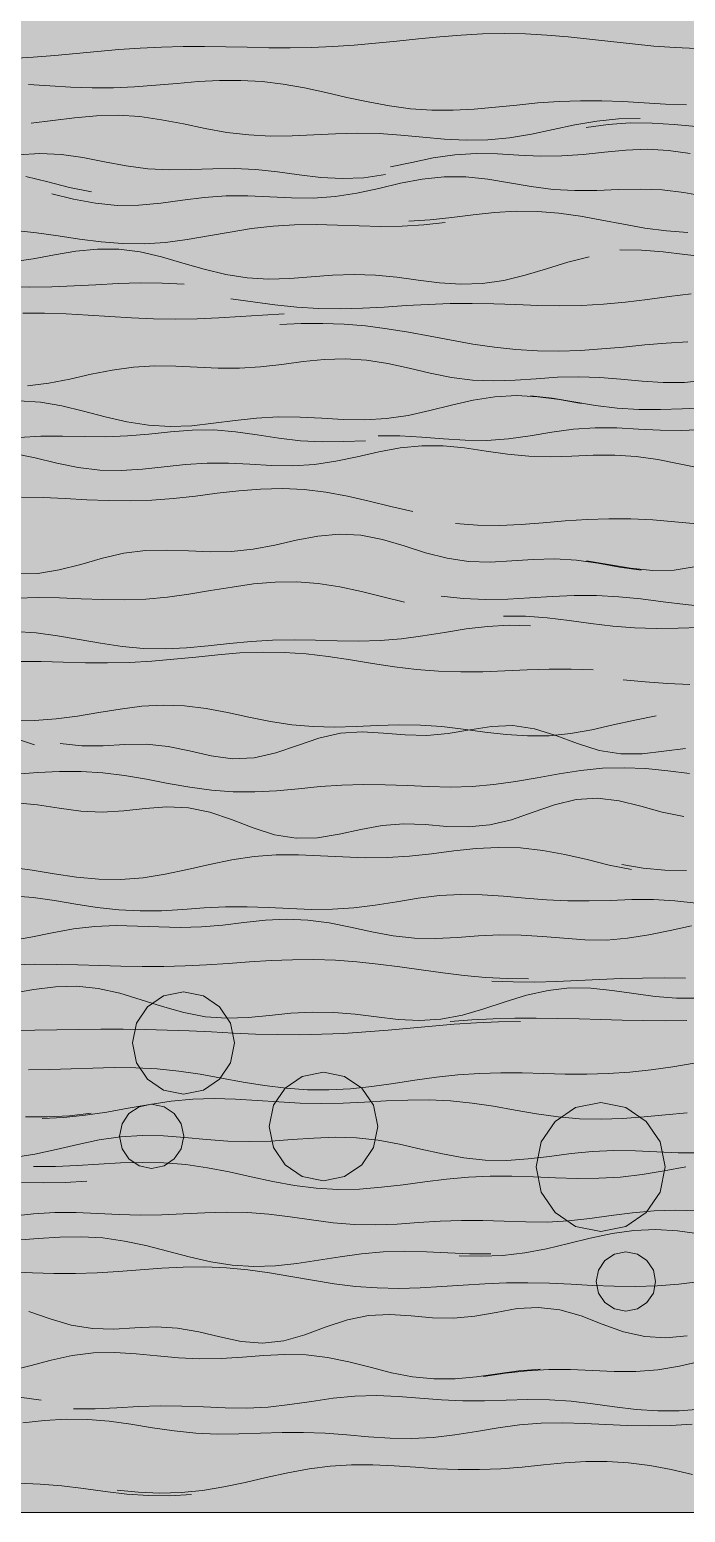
# Model space of a CAD drawing. Header units: metres. Extents: x 0 to 46.1, y -33.1 to 1.9.
# Drawn here: x 17.657 to 18.357, y -28 to -26.42 of the extents above; entities that cross this region are included whole.
import ezdxf

# ---------------------------------------------------------------- set-up
doc = ezdxf.new("R2010")
doc.units = ezdxf.units.M
doc.header["$LTSCALE"] = 0.02
doc.layers.add('CONTEXT', color=7, linetype='Continuous', lineweight=13, true_color=0x787878)
doc.layers.add('SEEN', color=7, linetype='Continuous', lineweight=20, true_color=0x000000)
doc.layers.add('FILL_(240, 240, 240)', color=7, linetype='Continuous', true_color=0xf0f0f0)

msp = doc.modelspace()

# ---------------------------------------------------------------- hatches: boundary and pattern name
at = {"layer": 'FILL_(240, 240, 240)'}
msp.add_hatch(color=256, dxfattribs=at).paths.add_polyline_path([(19, -28), (19, -25.5), (9, -25.5), (9, -28), (19, -28)])

# ---------------------------------------------------------------- linework, layer by layer
at = {"layer": 'CONTEXT'}
msp.add_lwpolyline([(9, -28), (19, -28), (19, -25.5), (9, -25.5), (9, -28)], close=True, dxfattribs=at)
at = {"layer": 'CONTEXT', "lineweight": 9, "transparency": 33554470}
for points in [[(17.6386, -26.451), (17.6614, -26.4497), (17.6842, -26.4479), (17.707, -26.4458), (17.7298, -26.4436), (17.7526, -26.4416), (17.7754, -26.44), (17.7982, -26.4389), (17.8211, -26.4384), (17.8439, -26.4384), (17.8667, -26.4387), (17.8895, -26.4391), (17.9123, -26.4395), (17.9351, -26.4396), (17.9579, -26.4392), (17.9807, -26.4382), (18.0035, -26.4367), (18.0263, -26.4347), (18.0491, -26.4324), (18.0719, -26.43), (18.0947, -26.4278), (18.1175, -26.426), (18.1404, -26.4248), (18.1632, -26.4244), (18.186, -26.4249), (18.2088, -26.4261), (18.2316, -26.4281), (18.2544, -26.4304), (18.2772, -26.433), (18.3, -26.4355), (18.3228, -26.4377), (18.3456, -26.4394), (18.3684, -26.4405)], [(17.6563, -26.4786), (17.6789, -26.4802), (17.7015, -26.4817), (17.7242, -26.4824), (17.7468, -26.4823), (17.7694, -26.4813), (17.792, -26.4795), (17.8147, -26.4775), (17.8373, -26.4756), (17.8599, -26.4744), (17.8826, -26.4743), (17.9052, -26.4756), (17.9278, -26.4783), (17.9504, -26.4823), (17.9731, -26.4872), (17.9957, -26.4924), (18.0183, -26.4973), (18.041, -26.5016), (18.0636, -26.5045), (18.0862, -26.5061), (18.1089, -26.5062), (18.1315, -26.505), (18.1541, -26.503), (18.1767, -26.5006), (18.1994, -26.4984), (18.222, -26.4968), (18.2446, -26.496), (18.2673, -26.4961), (18.2899, -26.497), (18.3125, -26.4984), (18.3352, -26.4997), (18.3578, -26.5005)], [(17.6591, -26.5199), (17.6823, -26.517), (17.7054, -26.5141), (17.7286, -26.512), (17.7518, -26.5115), (17.775, -26.5129), (17.7982, -26.5162), (17.8214, -26.5207), (17.8446, -26.5255), (17.8678, -26.5297), (17.891, -26.5325), (17.9141, -26.5337), (17.9373, -26.5335), (17.9605, -26.5323), (17.9837, -26.5311), (18.0069, -26.5305), (18.0301, -26.531), (18.0533, -26.5326), (18.0765, -26.5348), (18.0997, -26.537), (18.1228, -26.5381), (18.146, -26.5377), (18.1692, -26.5355), (18.1924, -26.5315), (18.2156, -26.5267), (18.2388, -26.5218), (18.262, -26.5178), (18.2852, -26.5154), (18.3084, -26.5148)], [(18.2509, -26.5244), (18.2743, -26.5212), (18.2978, -26.5197), (18.3212, -26.52), (18.3446, -26.5215), (18.368, -26.5235)], [(17.6452, -26.5538), (17.6682, -26.5524), (17.6913, -26.5534), (17.7143, -26.5566), (17.7373, -26.561), (17.7604, -26.5653), (17.7834, -26.5684), (17.8065, -26.5697), (17.8295, -26.5694), (17.8526, -26.5685), (17.8756, -26.5682), (17.8986, -26.5691), (17.9217, -26.5716), (17.9447, -26.5748), (17.9678, -26.5777), (17.9908, -26.579), (18.0138, -26.578), (18.0369, -26.5747)], [(18.0422, -26.5665), (18.065, -26.5617), (18.0878, -26.557), (18.1106, -26.5537), (18.1334, -26.5523), (18.1562, -26.5527), (18.179, -26.5539), (18.2018, -26.5549), (18.2247, -26.5548), (18.2475, -26.5533), (18.2703, -26.5509), (18.2931, -26.5486), (18.3159, -26.5477), (18.3387, -26.5489), (18.3615, -26.5523)], [(17.6535, -26.5769), (17.6768, -26.5824), (17.7001, -26.5883), (17.7235, -26.5931)], [(17.6811, -26.5951), (17.7043, -26.6008), (17.7276, -26.6053), (17.7508, -26.6076), (17.774, -26.6073), (17.7973, -26.6051), (17.8205, -26.602), (17.8437, -26.5991), (17.867, -26.5975), (17.8902, -26.5974), (17.9135, -26.5984), (17.9367, -26.5996), (17.9599, -26.5998), (17.9832, -26.5982), (18.0064, -26.5946), (18.0297, -26.5894), (18.0529, -26.584), (18.0761, -26.5795), (18.0994, -26.5771), (18.1226, -26.5772), (18.1459, -26.5797), (18.1691, -26.5836), (18.1923, -26.5875), (18.2156, -26.5905), (18.2388, -26.5918), (18.2621, -26.5916), (18.2853, -26.5907), (18.3085, -26.5902), (18.3318, -26.5911), (18.355, -26.5938), (18.3783, -26.5981)], [(18.0616, -26.6245), (18.0845, -26.6228), (18.1074, -26.6203), (18.1303, -26.6175), (18.1532, -26.6151), (18.1761, -26.6138), (18.199, -26.6139), (18.2218, -26.6157), (18.2447, -26.6189), (18.2676, -26.6231), (18.2905, -26.6276), (18.3134, -26.6317), (18.3363, -26.6347), (18.3592, -26.6363)], [(17.6419, -26.6343), (17.6649, -26.6367), (17.6878, -26.6399), (17.7107, -26.6434), (17.7337, -26.6463), (17.7566, -26.6481), (17.7795, -26.6484), (17.8024, -26.6469), (17.8254, -26.6439), (17.8483, -26.64), (17.8712, -26.6359), (17.8941, -26.6322), (17.9171, -26.6295), (17.94, -26.6281), (17.9629, -26.6279), (17.9858, -26.6285), (18.0088, -26.6294), (18.0317, -26.6299), (18.0546, -26.6295), (18.0776, -26.6281), (18.1005, -26.6258)], [(17.6384, -26.6678), (17.6613, -26.6644), (17.6841, -26.6602), (17.7069, -26.6564), (17.7297, -26.6541), (17.7525, -26.6542), (17.7753, -26.6571), (17.7981, -26.6623), (17.8209, -26.6689), (17.8437, -26.6756), (17.8665, -26.6812), (17.8893, -26.6848), (17.9121, -26.686), (17.9349, -26.6853), (17.9577, -26.6835), (17.9805, -26.6818), (18.0033, -26.681), (18.0261, -26.6818), (18.0489, -26.6841), (18.0717, -26.6872), (18.0945, -26.6901), (18.1173, -26.6916), (18.1401, -26.6908), (18.1629, -26.6874), (18.1857, -26.6818), (18.2085, -26.675), (18.2313, -26.6681), (18.2541, -26.6624)], [(18.2867, -26.655), (18.3098, -26.6551), (18.3328, -26.657), (18.3558, -26.6598), (18.3788, -26.6623)], [(17.6343, -26.6943), (17.6578, -26.6946), (17.6813, -26.6943), (17.7048, -26.6933), (17.7282, -26.6921), (17.7517, -26.6909), (17.7752, -26.6902), (17.7987, -26.6904), (17.8222, -26.6916)], [(17.8721, -26.7071), (17.8955, -26.7104), (17.9188, -26.7135), (17.9422, -26.7159), (17.9655, -26.7174), (17.9889, -26.7177), (18.0123, -26.7171), (18.0356, -26.7159), (18.059, -26.7143), (18.0824, -26.713), (18.1057, -26.7121), (18.1291, -26.7119), (18.1525, -26.7124), (18.1758, -26.7132), (18.1992, -26.714), (18.2225, -26.7144), (18.2459, -26.7141), (18.2693, -26.7129), (18.2926, -26.7107), (18.316, -26.7078), (18.3394, -26.7046), (18.3627, -26.7016)], [(17.6501, -26.7223), (17.6734, -26.7222), (17.6966, -26.723), (17.7198, -26.7244), (17.743, -26.7259), (17.7662, -26.7274), (17.7895, -26.7284), (17.8127, -26.7287), (17.8359, -26.7284), (17.8591, -26.7274), (17.8823, -26.726), (17.9056, -26.7245), (17.9288, -26.7231)], [(17.9241, -26.7344), (17.947, -26.7335), (17.9699, -26.7333), (17.9928, -26.7341), (18.0157, -26.736), (18.0386, -26.7389), (18.0615, -26.7426), (18.0844, -26.7468), (18.1072, -26.7511), (18.1301, -26.7552), (18.153, -26.7586), (18.1759, -26.7611), (18.1988, -26.7625), (18.2217, -26.7628), (18.2446, -26.762), (18.2675, -26.7604), (18.2904, -26.7584), (18.3133, -26.7562), (18.3362, -26.7543), (18.359, -26.7528)], [(17.6552, -26.7997), (17.6778, -26.7969), (17.7004, -26.7925), (17.723, -26.7875), (17.7456, -26.783), (17.7682, -26.7799), (17.7908, -26.7786), (17.8134, -26.7789), (17.836, -26.78), (17.8586, -26.7809), (17.8812, -26.7808), (17.9037, -26.7794), (17.9263, -26.7769), (17.9489, -26.7739), (17.9715, -26.7717), (17.9941, -26.771), (18.0167, -26.7725), (18.0393, -26.7761), (18.0619, -26.7811), (18.0845, -26.7864), (18.1071, -26.791), (18.1297, -26.7938), (18.1523, -26.7946), (18.1749, -26.7938), (18.1975, -26.7922), (18.2201, -26.7907), (18.2427, -26.7902), (18.2652, -26.7909), (18.2878, -26.7928), (18.3104, -26.7949), (18.333, -26.7963), (18.3556, -26.7961), (18.3782, -26.7939)], [(17.6458, -26.8156), (17.6689, -26.8172), (17.6919, -26.8211), (17.715, -26.8266), (17.7381, -26.8327), (17.7611, -26.8381), (17.7842, -26.8418), (17.8073, -26.8432), (17.8303, -26.8423), (17.8534, -26.8397), (17.8765, -26.8366), (17.8995, -26.8341), (17.9226, -26.8328), (17.9457, -26.833), (17.9688, -26.8342), (17.9918, -26.8356), (18.0149, -26.836), (18.038, -26.8346), (18.061, -26.8312), (18.0841, -26.8262), (18.1072, -26.8204), (18.1302, -26.8151), (18.1533, -26.8114), (18.1764, -26.8102), (18.1994, -26.8114), (18.2225, -26.8145), (18.2456, -26.8185)], [(18.1913, -26.8104), (18.2144, -26.8129), (18.2375, -26.8168), (18.2606, -26.8207), (18.2837, -26.8236), (18.3068, -26.8251), (18.3299, -26.825), (18.353, -26.8241), (18.3761, -26.8233)], [(17.6463, -26.8547), (17.6693, -26.8534), (17.6924, -26.8533), (17.7155, -26.8539), (17.7386, -26.8541), (17.7617, -26.8532), (17.7847, -26.8512), (17.8078, -26.8487), (17.8309, -26.8469), (17.854, -26.8467), (17.8771, -26.8486), (17.9001, -26.8518), (17.9232, -26.8555), (17.9463, -26.8582), (17.9694, -26.8594), (17.9925, -26.8592), (18.0155, -26.8583)], [(18.0292, -26.853), (18.0523, -26.8531), (18.0754, -26.8543), (18.0985, -26.8563), (18.1217, -26.8578), (18.1448, -26.8579), (18.1679, -26.8562), (18.191, -26.8529), (18.2141, -26.849), (18.2372, -26.8459), (18.2603, -26.8444), (18.2835, -26.8446), (18.3066, -26.8458), (18.3297, -26.847), (18.3528, -26.8473), (18.3759, -26.8464)], [(17.6406, -26.8717), (17.6635, -26.8766), (17.6864, -26.8821), (17.7093, -26.8867), (17.7322, -26.8895), (17.755, -26.8899), (17.7779, -26.8884), (17.8008, -26.8859), (17.8237, -26.8835), (17.8466, -26.8822), (17.8694, -26.8823), (17.8923, -26.8834), (17.9152, -26.8847), (17.9381, -26.885), (17.961, -26.8836), (17.9838, -26.8802), (18.0067, -26.8753), (18.0296, -26.8701), (18.0525, -26.8659), (18.0754, -26.8636), (18.0982, -26.8638), (18.1211, -26.866), (18.144, -26.8694), (18.1669, -26.8726), (18.1898, -26.8747), (18.2126, -26.8753), (18.2355, -26.8747), (18.2584, -26.8738), (18.2813, -26.8737), (18.3042, -26.8751), (18.327, -26.8783), (18.3499, -26.8828), (18.3728, -26.8875)], [(17.6488, -26.9184), (17.672, -26.9187), (17.6952, -26.9198), (17.7183, -26.9211), (17.7415, -26.9221), (17.7647, -26.9224), (17.7878, -26.9216), (17.811, -26.9198), (17.8342, -26.9173), (17.8574, -26.9143), (17.8805, -26.9116), (17.9037, -26.9097), (17.9269, -26.9092), (17.9501, -26.9102), (17.9732, -26.913), (17.9964, -26.9172), (18.0196, -26.9225), (18.0427, -26.9282), (18.0659, -26.9337)], [(18.1114, -26.9465), (18.1348, -26.9482), (18.1582, -26.9485), (18.1816, -26.9474), (18.205, -26.9457), (18.2283, -26.9437), (18.2517, -26.9421), (18.2751, -26.9413), (18.2985, -26.9415), (18.3219, -26.9427), (18.3453, -26.9447), (18.3686, -26.9468)], [(17.6431, -27.0001), (17.6661, -26.9997), (17.6891, -26.9959), (17.712, -26.99), (17.735, -26.9835), (17.758, -26.9782), (17.781, -26.9753), (17.8039, -26.9747), (17.8269, -26.9756), (17.8499, -26.9767), (17.8728, -26.9764), (17.8958, -26.9739), (17.9188, -26.9695), (17.9417, -26.9643), (17.9647, -26.9598), (17.9877, -26.9577), (18.0107, -26.959), (18.0336, -26.9636), (18.0566, -26.9704), (18.0796, -26.9776), (18.1025, -26.9834), (18.1255, -26.9868), (18.1485, -26.9875), (18.1714, -26.9863), (18.1944, -26.9847), (18.2174, -26.9841), (18.2403, -26.9854), (18.2633, -26.9886), (18.2863, -26.9928), (18.3093, -26.9962)], [(18.251, -26.9862), (18.2744, -26.9901), (18.2979, -26.9942), (18.3213, -26.9966), (18.3447, -26.9961), (18.3681, -26.9921)], [(17.6435, -27.026), (17.6664, -27.0253), (17.6894, -27.0256), (17.7124, -27.0266), (17.7354, -27.0275), (17.7584, -27.0278), (17.7814, -27.027), (17.8043, -27.025), (17.8273, -27.0219), (17.8503, -27.018), (17.8733, -27.0142), (17.8963, -27.0109), (17.9192, -27.0089), (17.9422, -27.0086), (17.9652, -27.0103), (17.9882, -27.0138), (18.0112, -27.0188), (18.0341, -27.0245), (18.0571, -27.0302)], [(18.0961, -27.0238), (18.1197, -27.0265), (18.1434, -27.0275), (18.1671, -27.0271), (18.1908, -27.0258), (18.2145, -27.0243), (18.2381, -27.0233), (18.2618, -27.0233), (18.2855, -27.0245), (18.3092, -27.0268), (18.3328, -27.0299), (18.3565, -27.0329), (18.3802, -27.0353), (18.4039, -27.0363), (18.4276, -27.0355), (18.4512, -27.0327), (18.4749, -27.0281), (18.4986, -27.0223), (18.5223, -27.0161), (18.5459, -27.0102), (18.5696, -27.0054), (18.5933, -27.0023), (18.617, -27.001), (18.6406, -27.0015)], [(17.6415, -27.0614), (17.6644, -27.063), (17.6873, -27.066), (17.7102, -27.0699), (17.7332, -27.074), (17.7561, -27.0775), (17.779, -27.0796), (17.8019, -27.0801), (17.8248, -27.079), (17.8477, -27.0768), (17.8706, -27.0742), (17.8935, -27.072), (17.9165, -27.0706), (17.9394, -27.0703), (17.9623, -27.0708), (17.9852, -27.0715), (18.0081, -27.0719), (18.031, -27.0712), (18.0539, -27.0693), (18.0768, -27.0662), (18.0997, -27.0624), (18.1227, -27.0588), (18.1456, -27.0561), (18.1685, -27.0549), (18.1914, -27.0554)], [(18.1628, -27.045), (18.1861, -27.0452), (18.2093, -27.047), (18.2326, -27.0499), (18.2558, -27.0531), (18.2791, -27.0559), (18.3023, -27.0577), (18.3256, -27.0583), (18.3489, -27.058), (18.3721, -27.0574)], [(17.6464, -27.0933), (17.6699, -27.0935), (17.6934, -27.0941), (17.717, -27.0948), (17.7405, -27.095), (17.764, -27.0945), (17.7876, -27.0932), (17.8111, -27.0911), (17.8346, -27.0887), (17.8582, -27.0862), (17.8817, -27.0844), (17.9053, -27.0834), (17.9288, -27.0838), (17.9523, -27.0854), (17.9759, -27.0882), (17.9994, -27.0918), (18.0229, -27.0957), (18.0465, -27.0993), (18.07, -27.1021), (18.0935, -27.1039), (18.1171, -27.1046), (18.1406, -27.1044), (18.1641, -27.1035), (18.1877, -27.1025), (18.2112, -27.1018), (18.2347, -27.1017), (18.2583, -27.1024)], [(18.2901, -27.1131), (18.3138, -27.1151), (18.3375, -27.1168), (18.3611, -27.118)], [(17.6399, -27.1567), (17.6627, -27.1564), (17.6856, -27.1547), (17.7084, -27.1517), (17.7313, -27.1479), (17.7541, -27.1441), (17.777, -27.1412), (17.7998, -27.1399), (17.8227, -27.1407), (17.8455, -27.1435), (17.8684, -27.1477), (17.8912, -27.1527), (17.9141, -27.1573), (17.9369, -27.1608), (17.9598, -27.1628), (17.9826, -27.1633), (18.0055, -27.1626), (18.0284, -27.1616), (18.0512, -27.1609), (18.0741, -27.1612), (18.0969, -27.1628), (18.1198, -27.1655), (18.1426, -27.1686), (18.1655, -27.1713), (18.1883, -27.1728), (18.2112, -27.1726), (18.234, -27.1703), (18.2569, -27.1662), (18.2797, -27.1611), (18.3026, -27.1559), (18.3254, -27.1515)], [(17.6901, -27.1809), (17.7131, -27.1835), (17.736, -27.1832), (17.759, -27.1818), (17.782, -27.1816), (17.805, -27.184), (17.828, -27.1888), (17.8509, -27.1941), (17.8739, -27.1972), (17.8969, -27.1962), (17.9199, -27.1909), (17.9429, -27.1829), (17.9659, -27.1751), (17.9888, -27.1699), (18.0118, -27.1683), (18.0348, -27.1697), (18.0578, -27.1717), (18.0808, -27.1723), (18.1037, -27.1702), (18.1267, -27.1663), (18.1497, -27.1627), (18.1727, -27.1618), (18.1957, -27.1652), (18.2186, -27.1722), (18.2416, -27.1808), (18.2646, -27.1882), (18.2876, -27.192), (18.3106, -27.1919), (18.3335, -27.1891), (18.3565, -27.1862)], [(17.6391, -27.1745), (17.6628, -27.1823)], [(17.643, -27.2135), (17.6661, -27.2119), (17.6893, -27.2107), (17.7124, -27.2107), (17.7356, -27.212), (17.7587, -27.2149), (17.7819, -27.2189), (17.8051, -27.2233), (17.8282, -27.2275), (17.8514, -27.2307), (17.8745, -27.2323), (17.8977, -27.2324), (17.9208, -27.2311), (17.944, -27.229), (17.9672, -27.2268), (17.9903, -27.2252), (18.0135, -27.2245), (18.0366, -27.2248), (18.0598, -27.2257), (18.0829, -27.2268), (18.1061, -27.2272), (18.1293, -27.2266), (18.1524, -27.2246), (18.1756, -27.2214), (18.1987, -27.2173), (18.2219, -27.213), (18.245, -27.2095), (18.2682, -27.2072), (18.2914, -27.2066), (18.3145, -27.2076), (18.3377, -27.2098), (18.3608, -27.2127)], [(17.643, -27.2442), (17.6659, -27.2462), (17.6889, -27.2499), (17.7119, -27.253), (17.7348, -27.2541), (17.7578, -27.2527), (17.7807, -27.2501), (17.8037, -27.2483), (17.8267, -27.2493), (17.8496, -27.254), (17.8726, -27.2618), (17.8956, -27.2707), (17.9185, -27.278), (17.9415, -27.2818), (17.9645, -27.2813), (17.9874, -27.2774), (18.0104, -27.2723), (18.0333, -27.2682), (18.0563, -27.2666), (18.0793, -27.2673), (18.1022, -27.2691), (18.1252, -27.2698), (18.1482, -27.2676), (18.1711, -27.262), (18.1941, -27.2541), (18.217, -27.2461), (18.24, -27.2405), (18.263, -27.239), (18.2859, -27.2419), (18.3089, -27.2476), (18.3319, -27.2539), (18.3548, -27.2587)], [(17.6364, -27.3126), (17.6601, -27.3159), (17.6838, -27.3198), (17.7074, -27.3232), (17.7311, -27.3254), (17.7548, -27.3258), (17.7784, -27.3239), (17.8021, -27.3201), (17.8257, -27.3151), (17.8494, -27.3097), (17.8731, -27.3048), (17.8967, -27.3014), (17.9204, -27.2996), (17.9441, -27.2994), (17.9677, -27.3004), (17.9914, -27.3017), (18.0151, -27.3025), (18.0387, -27.3023), (18.0624, -27.3008), (18.086, -27.2983), (18.1097, -27.2953), (18.1334, -27.2928), (18.157, -27.2915), (18.1807, -27.292), (18.2044, -27.2947), (18.228, -27.2991), (18.2517, -27.3046), (18.2754, -27.3103), (18.299, -27.3152)], [(18.2887, -27.3096), (18.3117, -27.3135), (18.3346, -27.3158), (18.3576, -27.3163)], [(17.6384, -27.3431), (17.6612, -27.3449), (17.684, -27.3481), (17.7068, -27.3519), (17.7296, -27.3556), (17.7524, -27.3582), (17.7752, -27.3593), (17.798, -27.359), (17.8208, -27.3577), (17.8436, -27.3561), (17.8664, -27.355), (17.8892, -27.3549), (17.912, -27.3556), (17.9348, -27.3568), (17.9576, -27.3577), (17.9804, -27.3575), (18.0032, -27.356), (18.026, -27.3531), (18.0488, -27.3494), (18.0716, -27.3457), (18.0944, -27.3429), (18.1172, -27.3416), (18.14, -27.3419), (18.1628, -27.3435), (18.1856, -27.3456), (18.2084, -27.3475), (18.2312, -27.3486), (18.254, -27.3486), (18.2768, -27.348), (18.2996, -27.3472), (18.3224, -27.3472), (18.3452, -27.3483), (18.368, -27.3508)], [(17.6361, -27.3911), (17.6588, -27.3871), (17.6816, -27.3825), (17.7043, -27.3783), (17.727, -27.3757), (17.7497, -27.3748), (17.7724, -27.3753), (17.7952, -27.3763), (17.8179, -27.3769), (17.8406, -27.3762), (17.8633, -27.3743), (17.886, -27.3716), (17.9088, -27.3691), (17.9315, -27.368), (17.9542, -27.3689), (17.9769, -27.372), (17.9996, -27.3766), (18.0223, -27.3816), (18.0451, -27.3857), (18.0678, -27.3881), (18.0905, -27.3885), (18.1132, -27.3875), (18.1359, -27.3859), (18.1587, -27.3848), (18.1814, -27.3849), (18.2041, -27.3863), (18.2268, -27.3883), (18.2495, -27.3899), (18.2723, -27.3902), (18.295, -27.3884), (18.3177, -27.3848), (18.3404, -27.3799), (18.3631, -27.375)], [(17.6404, -27.4168), (17.6632, -27.4161), (17.6861, -27.4162), (17.709, -27.4167), (17.7319, -27.4174), (17.7547, -27.4182), (17.7776, -27.4186), (17.8005, -27.4185), (17.8233, -27.4178), (17.8462, -27.4167), (17.8691, -27.4151), (17.892, -27.4135), (17.9148, -27.4121), (17.9377, -27.4112), (17.9606, -27.411), (17.9834, -27.4117), (18.0063, -27.4133), (18.0292, -27.4158), (18.052, -27.4188), (18.0749, -27.422), (18.0978, -27.4252), (18.1207, -27.4279), (18.1435, -27.43), (18.1664, -27.4312), (18.1893, -27.4316)], [(17.6393, -27.4468), (17.6621, -27.4428), (17.685, -27.44), (17.7078, -27.4394), (17.7306, -27.4418), (17.7535, -27.4469), (17.7763, -27.4538), (17.7991, -27.4612), (17.8219, -27.4676), (17.8448, -27.4719), (17.8676, -27.4735), (17.8904, -27.4728), (17.9133, -27.4706), (17.9361, -27.4683), (17.9589, -27.467), (17.9818, -27.4673), (18.0046, -27.4693), (18.0274, -27.4722), (18.0503, -27.4748), (18.0731, -27.4758), (18.0959, -27.4744), (18.1188, -27.4702), (18.1416, -27.4637), (18.1644, -27.4562), (18.1873, -27.4491), (18.2101, -27.4439), (18.2329, -27.4413), (18.2558, -27.4415), (18.2786, -27.4439), (18.3014, -27.4472), (18.3243, -27.4503), (18.3471, -27.4521), (18.3699, -27.4521)], [(18.1501, -27.4339), (18.173, -27.4349), (18.196, -27.4351), (18.219, -27.4345), (18.2419, -27.4335), (18.2649, -27.4324), (18.2879, -27.4313), (18.3109, -27.4307), (18.3338, -27.4305), (18.3568, -27.4309)], [(17.876, -27.4999), (17.8717, -27.5211), (17.86, -27.5384), (17.8427, -27.5501), (17.8215, -27.5544), (17.8003, -27.5501), (17.783, -27.5384), (17.7713, -27.5211), (17.7671, -27.4999), (17.7713, -27.4787), (17.783, -27.4614), (17.8003, -27.4497), (17.8215, -27.4454), (17.8427, -27.4497), (17.86, -27.4614), (17.8717, -27.4787), (17.876, -27.4999)], [(17.6393, -27.4866), (17.6629, -27.4864), (17.6864, -27.486), (17.71, -27.4855), (17.7335, -27.4852), (17.7571, -27.4851), (17.7806, -27.4854), (17.8041, -27.4861), (17.8277, -27.4871), (17.8512, -27.4882), (17.8748, -27.4894), (17.8983, -27.4904), (17.9218, -27.491), (17.9454, -27.4912), (17.9689, -27.4907), (17.9925, -27.4897), (18.016, -27.4881), (18.0396, -27.4862), (18.0631, -27.484), (18.0866, -27.4819), (18.1102, -27.48), (18.1337, -27.4784), (18.1573, -27.4774), (18.1808, -27.4769)], [(18.1059, -27.4769), (18.1288, -27.4753), (18.1517, -27.4742), (18.1747, -27.4736), (18.1976, -27.4734), (18.2205, -27.4737), (18.2434, -27.4743), (18.2664, -27.4749), (18.2893, -27.4756), (18.3122, -27.476), (18.3351, -27.4762), (18.3581, -27.476)], [(17.6561, -27.5284), (17.679, -27.5283), (17.7019, -27.5276), (17.7248, -27.5267), (17.7477, -27.5262), (17.7706, -27.5264), (17.7935, -27.5276), (17.8164, -27.53), (17.8392, -27.5333), (17.8621, -27.5373), (17.885, -27.5415), (17.9079, -27.5453), (17.9308, -27.5482), (17.9537, -27.5499), (17.9766, -27.55), (17.9995, -27.5488), (18.0224, -27.5463), (18.0453, -27.5431), (18.0682, -27.5396), (18.0911, -27.5364), (18.114, -27.5339), (18.1369, -27.5323), (18.1598, -27.5316), (18.1827, -27.5318), (18.2056, -27.5324), (18.2285, -27.5331), (18.2514, -27.5332), (18.2743, -27.5326), (18.2972, -27.5311), (18.3201, -27.5285), (18.343, -27.5252), (18.3659, -27.5215)], [(18.0285, -27.5888), (18.0239, -27.6114), (18.0115, -27.6297), (17.9932, -27.6421), (17.9706, -27.6467), (17.9481, -27.6421), (17.9298, -27.6297), (17.9174, -27.6114), (17.9128, -27.5888), (17.9174, -27.5663), (17.9298, -27.5479), (17.9481, -27.5356), (17.9706, -27.531), (17.9932, -27.5356), (18.0115, -27.5479), (18.0239, -27.5663), (18.0285, -27.5888)], [(17.6709, -27.5803), (17.6938, -27.5794), (17.7167, -27.577), (17.7396, -27.5735), (17.7625, -27.5694), (17.7855, -27.5654), (17.8084, -27.562), (17.8313, -27.5599), (17.8542, -27.5592), (17.8771, -27.5597), (17.9, -27.5611), (17.923, -27.5627), (17.9459, -27.564), (17.9688, -27.5645), (17.9917, -27.5642), (18.0146, -27.5631), (18.0375, -27.5617), (18.0605, -27.5607), (18.0834, -27.5605), (18.1063, -27.5615), (18.1292, -27.5639), (18.1521, -27.5673), (18.175, -27.5714), (18.1979, -27.5754), (18.2209, -27.5787), (18.2438, -27.5807), (18.2667, -27.5812), (18.2896, -27.5803), (18.3125, -27.5785), (18.3354, -27.5763), (18.3584, -27.5743)], [(17.8217, -27.5993), (17.819, -27.6126), (17.8117, -27.6235), (17.8008, -27.6308), (17.7875, -27.6335), (17.7742, -27.6308), (17.7634, -27.6235), (17.7561, -27.6126), (17.7534, -27.5993), (17.7561, -27.5861), (17.7634, -27.5752), (17.7742, -27.5679), (17.7875, -27.5652), (17.8008, -27.5679), (17.8117, -27.5752), (17.819, -27.5861), (17.8217, -27.5993)], [(18.3351, -27.632), (18.3297, -27.6588), (18.3149, -27.6807), (18.2931, -27.6954), (18.2663, -27.7008), (18.2395, -27.6954), (18.2176, -27.6807), (18.2029, -27.6588), (18.1975, -27.632), (18.2029, -27.6053), (18.2176, -27.5834), (18.2395, -27.5686), (18.2663, -27.5632), (18.2931, -27.5686), (18.3149, -27.5834), (18.3297, -27.6053), (18.3351, -27.632)], [(17.6532, -27.5786), (17.6765, -27.5787), (17.6999, -27.5774), (17.7232, -27.5747)], [(17.6402, -27.6219), (17.6631, -27.6184), (17.6859, -27.6134), (17.7088, -27.608), (17.7317, -27.6032), (17.7545, -27.5998), (17.7774, -27.5984), (17.8003, -27.5989), (17.8231, -27.6006), (17.846, -27.6028), (17.8689, -27.6044), (17.8917, -27.605), (17.9146, -27.6044), (17.9374, -27.6029), (17.9603, -27.6012), (17.9832, -27.6004), (18.006, -27.601), (18.0289, -27.6035), (18.0518, -27.6077), (18.0746, -27.6129), (18.0975, -27.6182), (18.1204, -27.6223), (18.1432, -27.6247), (18.1661, -27.625), (18.189, -27.6234), (18.2118, -27.6207), (18.2347, -27.6178), (18.2575, -27.6156), (18.2804, -27.6146), (18.3033, -27.6148), (18.3261, -27.6158), (18.349, -27.6169), (18.3719, -27.617)], [(17.6617, -27.6316), (17.6849, -27.6315), (17.708, -27.6305), (17.7312, -27.6291), (17.7544, -27.6277), (17.7776, -27.6271), (17.8007, -27.6276), (17.8239, -27.6295), (17.8471, -27.6328), (17.8703, -27.6373), (17.8935, -27.6424), (17.9166, -27.6474), (17.9398, -27.6516), (17.963, -27.6546), (17.9862, -27.6559), (18.0093, -27.6555), (18.0325, -27.6537), (18.0557, -27.651), (18.0789, -27.6479), (18.102, -27.645), (18.1252, -27.6429), (18.1484, -27.6419), (18.1716, -27.6419), (18.1947, -27.6426), (18.2179, -27.6436), (18.2411, -27.6443), (18.2643, -27.6441), (18.2874, -27.6428), (18.3106, -27.6401), (18.3338, -27.6363), (18.357, -27.6317)], [(17.6489, -27.6486), (17.672, -27.649), (17.6952, -27.6484), (17.7184, -27.6472)], [(17.6388, -27.6845), (17.6616, -27.6819), (17.6844, -27.6806), (17.7072, -27.6806), (17.73, -27.6816), (17.7528, -27.6827), (17.7756, -27.6833), (17.7984, -27.683), (17.8213, -27.682), (17.8441, -27.6808), (17.8669, -27.6801), (17.8897, -27.6805), (17.9125, -27.6823), (17.9353, -27.6852), (17.9581, -27.6885), (17.9809, -27.6915), (18.0038, -27.6933), (18.0266, -27.6937), (18.0494, -27.6928), (18.0722, -27.6912), (18.095, -27.6898), (18.1178, -27.689), (18.1406, -27.6892), (18.1635, -27.6899), (18.1863, -27.6906), (18.2091, -27.6907), (18.2319, -27.6895), (18.2547, -27.6871), (18.2775, -27.6839), (18.3003, -27.6809), (18.3231, -27.6786), (18.346, -27.6779), (18.3688, -27.6786)], [(17.6436, -27.7099), (17.6666, -27.7083), (17.6896, -27.7068), (17.7126, -27.7064), (17.7356, -27.7077), (17.7586, -27.7109), (17.7815, -27.7157), (17.8045, -27.7216), (17.8275, -27.7277), (17.8505, -27.733), (17.8735, -27.7367), (17.8965, -27.7382), (17.9195, -27.7375), (17.9424, -27.735), (17.9654, -27.7314), (17.9884, -27.7276), (18.0114, -27.7245), (18.0344, -27.7225), (18.0574, -27.7219), (18.0804, -27.7225), (18.1033, -27.7236), (18.1263, -27.7245), (18.1493, -27.7244)], [(18.1155, -27.7266), (18.1388, -27.7271), (18.1621, -27.7262), (18.1854, -27.7235), (18.2086, -27.7192), (18.2319, -27.7137), (18.2552, -27.708), (18.2785, -27.703), (18.3017, -27.6997), (18.325, -27.6986), (18.3483, -27.6999), (18.3716, -27.7031)], [(18.3248, -27.7541), (18.3224, -27.7665), (18.3156, -27.7765), (18.3055, -27.7833), (18.2932, -27.7858), (18.2808, -27.7833), (18.2707, -27.7765), (18.264, -27.7665), (18.2615, -27.7541), (18.264, -27.7418), (18.2707, -27.7317), (18.2808, -27.7249), (18.2932, -27.7224), (18.3055, -27.7249), (18.3156, -27.7317), (18.3224, -27.7418), (18.3248, -27.7541)], [(17.6375, -27.7437), (17.6605, -27.7448), (17.6834, -27.7455), (17.7064, -27.7455), (17.7294, -27.7448), (17.7523, -27.7434), (17.7753, -27.7416), (17.7983, -27.7399), (17.8212, -27.7388), (17.8442, -27.7385), (17.8672, -27.7395), (17.8901, -27.7416), (17.9131, -27.7448), (17.9361, -27.7487), (17.959, -27.7527), (17.982, -27.7564), (18.005, -27.7592), (18.0279, -27.7609), (18.0509, -27.7614), (18.0739, -27.7608), (18.0968, -27.7595), (18.1198, -27.7579), (18.1428, -27.7564), (18.1657, -27.7555), (18.1887, -27.7553), (18.2117, -27.7558), (18.2346, -27.7569), (18.2576, -27.7582), (18.2806, -27.7591), (18.3035, -27.7594), (18.3265, -27.7587), (18.3495, -27.7568), (18.3724, -27.7539)], [(17.6566, -27.7861), (17.6792, -27.7937), (17.7019, -27.8004), (17.7245, -27.8041), (17.7472, -27.8047), (17.7698, -27.8034), (17.7924, -27.8024), (17.8151, -27.8036), (17.8377, -27.8075), (17.8604, -27.813), (17.883, -27.8179), (17.9056, -27.8197), (17.9283, -27.8172), (17.9509, -27.8107), (17.9736, -27.8023), (17.9962, -27.7948), (18.0188, -27.7901), (18.0415, -27.7891), (18.0641, -27.7906), (18.0868, -27.7927), (18.1094, -27.7931), (18.1321, -27.7909), (18.1547, -27.7869), (18.1773, -27.7829), (18.2, -27.7816), (18.2226, -27.7842), (18.2453, -27.7908), (18.2679, -27.7995), (18.2905, -27.8076), (18.3132, -27.8128), (18.3358, -27.814), (18.3585, -27.8121)], [(17.6349, -27.8496), (17.6576, -27.8438), (17.6803, -27.8379), (17.7029, -27.833), (17.7256, -27.8302), (17.7483, -27.8297), (17.771, -27.8311), (17.7936, -27.8334), (17.8163, -27.8355), (17.839, -27.8366), (17.8617, -27.8362), (17.8843, -27.8347), (17.907, -27.8328), (17.9297, -27.8317), (17.9524, -27.8322), (17.975, -27.8349), (17.9977, -27.8396), (18.0204, -27.8454), (18.0431, -27.8512), (18.0657, -27.8556), (18.0884, -27.8579), (18.1111, -27.8577), (18.1338, -27.8555), (18.1564, -27.8523), (18.1791, -27.8493), (18.2018, -27.8473)], [(18.1414, -27.8552), (18.1646, -27.8518), (18.1878, -27.8491), (18.211, -27.8477), (18.2342, -27.8478), (18.2574, -27.8489), (18.2806, -27.8501), (18.3038, -27.8501), (18.327, -27.8482), (18.3502, -27.8443), (18.3735, -27.8389)], [(17.6468, -27.8773), (17.6699, -27.8806)], [(17.7044, -27.8898), (17.7274, -27.8897), (17.7505, -27.8885), (17.7735, -27.8872), (17.7966, -27.8864), (17.8197, -27.8867), (17.8427, -27.8877), (17.8658, -27.8887), (17.8888, -27.8889), (17.9119, -27.8878), (17.935, -27.8852), (17.958, -27.8818), (17.9811, -27.8785), (18.0041, -27.8762), (18.0272, -27.8756), (18.0503, -27.8764), (18.0733, -27.8782), (18.0964, -27.88), (18.1194, -27.8811), (18.1425, -27.8811), (18.1656, -27.8805), (18.1886, -27.8798), (18.2117, -27.8801), (18.2347, -27.8816), (18.2578, -27.8844), (18.2809, -27.8877), (18.3039, -27.8905), (18.327, -27.892), (18.35, -27.8919), (18.3731, -27.8902)], [(17.6504, -27.9047), (17.6734, -27.9023), (17.6964, -27.9009), (17.7194, -27.9011), (17.7424, -27.903), (17.7655, -27.9061), (17.7885, -27.9098), (17.8115, -27.9132), (17.8345, -27.9155), (17.8575, -27.9166), (17.8806, -27.9164), (17.9036, -27.9156), (17.9266, -27.9148), (17.9496, -27.9148), (17.9726, -27.9157), (17.9956, -27.9175), (18.0187, -27.9195), (18.0417, -27.9211), (18.0647, -27.9214), (18.0877, -27.9202), (18.1107, -27.9174), (18.1338, -27.9137), (18.1568, -27.9099), (18.1798, -27.9067), (18.2028, -27.9049), (18.2258, -27.9045), (18.2489, -27.9053), (18.2719, -27.9065), (18.2949, -27.9076), (18.3179, -27.9079), (18.3409, -27.9073), (18.3639, -27.9059)], [(17.7509, -27.9764), (17.7736, -27.9786), (17.7963, -27.9796), (17.819, -27.9789), (17.8417, -27.9767), (17.8644, -27.9729), (17.8871, -27.9681), (17.9098, -27.9628), (17.9326, -27.9578), (17.9553, -27.9537), (17.978, -27.9508), (18.0007, -27.9494), (18.0234, -27.9494), (18.0461, -27.9505), (18.0688, -27.952), (18.0915, -27.9535), (18.1143, -27.9544), (18.137, -27.9545), (18.1597, -27.9535), (18.1824, -27.9517), (18.2051, -27.9495), (18.2278, -27.9474), (18.2505, -27.946), (18.2732, -27.9458), (18.2959, -27.9472), (18.3187, -27.9501), (18.3414, -27.9544), (18.3641, -27.9595)], [(17.6457, -27.9688), (17.6688, -27.9698), (17.6918, -27.9719), (17.7149, -27.9747), (17.7379, -27.9778), (17.761, -27.9805), (17.7841, -27.9822), (17.8071, -27.9825), (17.8302, -27.981)]]:
    msp.add_lwpolyline(points, dxfattribs=at)
at = {"layer": 'SEEN'}
msp.add_lwpolyline([(19, -28), (19, -25.5), (9, -25.5), (9, -28), (19, -28)], close=True, dxfattribs=at)

doc.saveas('drawing.dxf')
